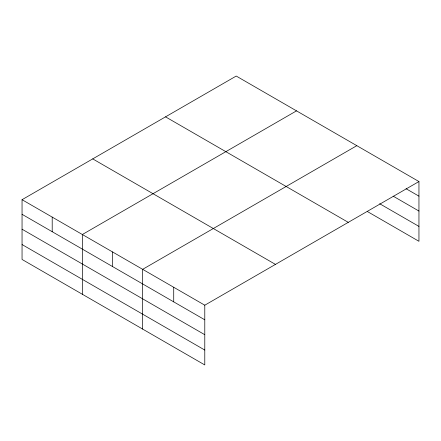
<?xml version="1.0" encoding="UTF-8"?>
<svg xmlns="http://www.w3.org/2000/svg" width="441" height="441" viewBox="0 0 441 441"><rect width="100%" height="100%" fill="white"/><g stroke="black" fill="none" stroke-linecap="round" stroke-linejoin="round"><path stroke-width="0.66" d="M22.05 199.696L204.784 305.2L204.784 364.95L22.05 259.451L22.05 199.696L236.216 76.05L418.95 181.549L418.95 241.304L367.37 211.526M296.517 110.862L82.351 234.513L82.351 294.263M356.819 145.679L142.652 269.33L142.652 329.08M204.784 305.2L418.95 181.549M406.056 188.715L418.95 196.157M393.163 196.168L418.95 211.057M379.679 203.731L418.95 226.404M165.54 116.854L348.274 222.352M92.726 158.892L275.46 264.396M22.05 214.304L204.784 319.802M22.05 229.204L204.784 334.702M22.05 244.551L204.784 350.055M173.721 287.262L173.721 301.87M112.505 251.921L112.505 266.524M52.203 217.104L52.203 231.712"/></g></svg>
